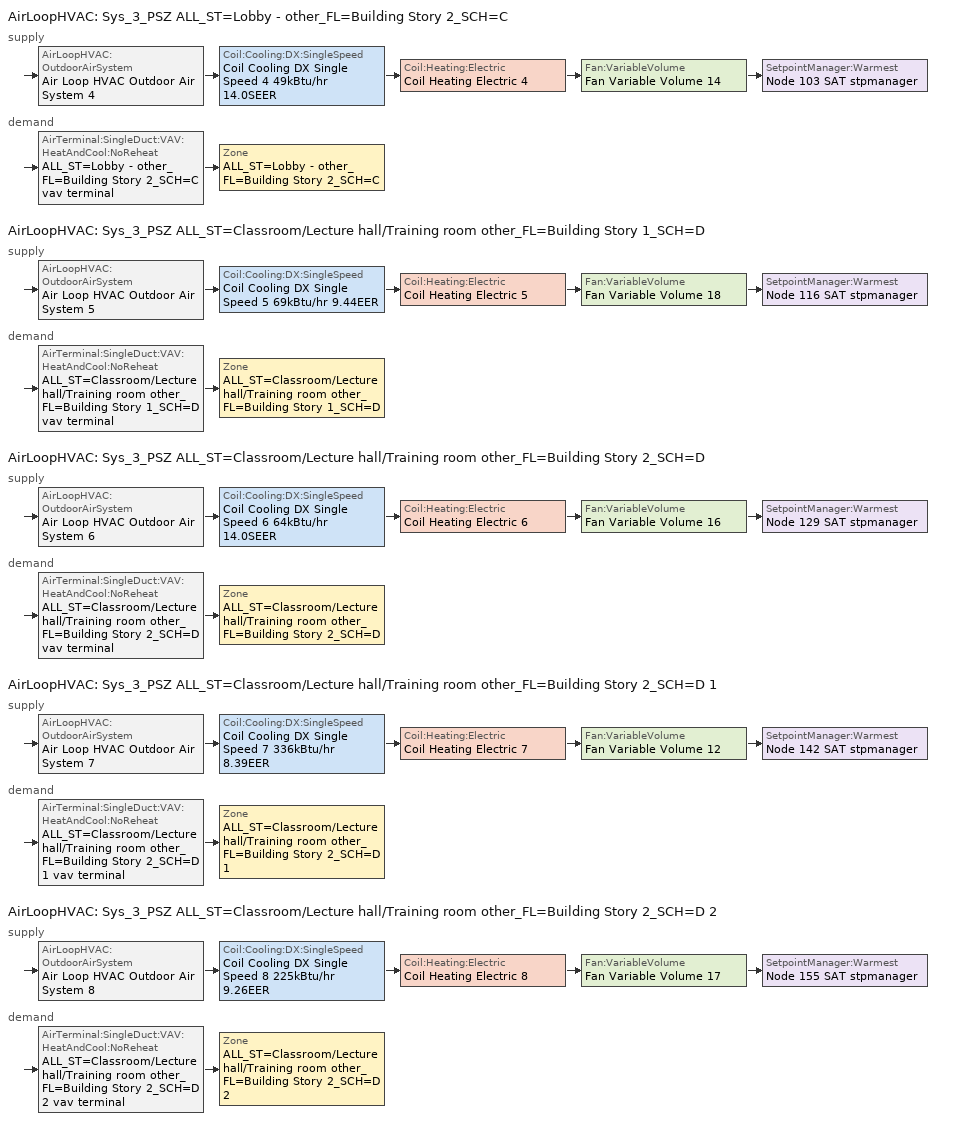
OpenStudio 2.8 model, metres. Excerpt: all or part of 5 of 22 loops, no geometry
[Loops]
AirLoopHVAC 'Sys_3_PSZ ALL_ST=Lobby - other_FL=Building Story 2_SCH=C'
 supply: AirLoopHVAC:OutdoorAirSystem 'Air Loop HVAC Outdoor Air System 4' > Coil:Cooling:DX:SingleSpeed 'Coil Cooling DX Single Speed 4 49kBtu/hr 14.0SEER' > Coil:Heating:Electric 'Coil Heating Electric 4' > Fan:VariableVolume 'Fan Variable Volume 14' > SetpointManager:Warmest 'Node 103 SAT stpmanager'
 demand: AirTerminal:SingleDuct:VAV:HeatAndCool:NoReheat 'ALL_ST=Lobby - other_FL=Building Story 2_SCH=C vav terminal' > Zone 'ALL_ST=Lobby - other_FL=Building Story 2_SCH=C'
AirLoopHVAC 'Sys_3_PSZ ALL_ST=Classroom/Lecture hall/Training room other_FL=Building Story 1_SCH=D'
 supply: AirLoopHVAC:OutdoorAirSystem 'Air Loop HVAC Outdoor Air System 5' > Coil:Cooling:DX:SingleSpeed 'Coil Cooling DX Single Speed 5 69kBtu/hr 9.44EER' > Coil:Heating:Electric 'Coil Heating Electric 5' > Fan:VariableVolume 'Fan Variable Volume 18' > SetpointManager:Warmest 'Node 116 SAT stpmanager'
 demand: AirTerminal:SingleDuct:VAV:HeatAndCool:NoReheat 'ALL_ST=Classroom/Lecture hall/Training room other_FL=Building Story 1_SCH=D vav terminal' > Zone 'ALL_ST=Classroom/Lecture hall/Training room other_FL=Building Story 1_SCH=D'
AirLoopHVAC 'Sys_3_PSZ ALL_ST=Classroom/Lecture hall/Training room other_FL=Building Story 2_SCH=D'
 supply: AirLoopHVAC:OutdoorAirSystem 'Air Loop HVAC Outdoor Air System 6' > Coil:Cooling:DX:SingleSpeed 'Coil Cooling DX Single Speed 6 64kBtu/hr 14.0SEER' > Coil:Heating:Electric 'Coil Heating Electric 6' > Fan:VariableVolume 'Fan Variable Volume 16' > SetpointManager:Warmest 'Node 129 SAT stpmanager'
 demand: AirTerminal:SingleDuct:VAV:HeatAndCool:NoReheat 'ALL_ST=Classroom/Lecture hall/Training room other_FL=Building Story 2_SCH=D vav terminal' > Zone 'ALL_ST=Classroom/Lecture hall/Training room other_FL=Building Story 2_SCH=D'
AirLoopHVAC 'Sys_3_PSZ ALL_ST=Classroom/Lecture hall/Training room other_FL=Building Story 2_SCH=D 1'
 supply: AirLoopHVAC:OutdoorAirSystem 'Air Loop HVAC Outdoor Air System 7' > Coil:Cooling:DX:SingleSpeed 'Coil Cooling DX Single Speed 7 336kBtu/hr 8.39EER' > Coil:Heating:Electric 'Coil Heating Electric 7' > Fan:VariableVolume 'Fan Variable Volume 12' > SetpointManager:Warmest 'Node 142 SAT stpmanager'
 demand: AirTerminal:SingleDuct:VAV:HeatAndCool:NoReheat 'ALL_ST=Classroom/Lecture hall/Training room other_FL=Building Story 2_SCH=D 1 vav terminal' > Zone 'ALL_ST=Classroom/Lecture hall/Training room other_FL=Building Story 2_SCH=D 1'
AirLoopHVAC 'Sys_3_PSZ ALL_ST=Classroom/Lecture hall/Training room other_FL=Building Story 2_SCH=D 2'
 supply: AirLoopHVAC:OutdoorAirSystem 'Air Loop HVAC Outdoor Air System 8' > Coil:Cooling:DX:SingleSpeed 'Coil Cooling DX Single Speed 8 225kBtu/hr 9.26EER' > Coil:Heating:Electric 'Coil Heating Electric 8' > Fan:VariableVolume 'Fan Variable Volume 17' > SetpointManager:Warmest 'Node 155 SAT stpmanager'
 demand: AirTerminal:SingleDuct:VAV:HeatAndCool:NoReheat 'ALL_ST=Classroom/Lecture hall/Training room other_FL=Building Story 2_SCH=D 2 vav terminal' > Zone 'ALL_ST=Classroom/Lecture hall/Training room other_FL=Building Story 2_SCH=D 2'
[Sizing:Zone] Zone Cooling Design Supply Air Temperature Input Method=SupplyAirTemperature; Zone Cooling Design Supply Air Temperature {C}=13; Zone Cooling Design Supply Air Temperature Difference {deltaC}=11.11; Zone Heating Design Supply Air Temperature Input Method=SupplyAirTemperature; Zone Heating Design Supply Air Temperature {C}=43; Zone Heating Design Supply Air Temperature Difference {deltaC}=11.11; Zone Cooling Design Supply Air Humidity Ratio {kg-H2O/kg-air}=0.0085; Zone Heating Design Supply Air Humidity Ratio {kg-H2O/kg-air}=0.008; Zone Heating Sizing Factor=1.3; Zone Cooling Sizing Factor=1.1; Cooling Design Air Flow Method=DesignDay; Heating Design Air Flow Method=DesignDay; Account for Dedicated Outdoor Air System=No; Dedicated Outdoor Air System Control Strategy=NeutralSupplyAir; Dedicated Outdoor Air Low Setpoint Temperature for Design {C}=autosize; Dedicated Outdoor Air High Setpoint Temperature for Design {C}=autosize
ALL_ST=Lobby - other_FL=Building Story 2_SCH=C; ALL_ST=Classroom/Lecture hall/Training room other_FL=Building Story 1_SCH=D; ALL_ST=Classroom/Lecture hall/Training room other_FL=Building Story 2_SCH=D; ALL_ST=Classroom/Lecture hall/Training room other_FL=Building Story 2_SCH=D 1; ALL_ST=Classroom/Lecture hall/Training room other_FL=Building Story 2_SCH=D 2
[Zone equipment]
ALL_ST=Lobby - other_FL=Building Story 2_SCH=C: ALL_ST=Lobby - other_FL=Building Story 2_SCH=C erv doas, Zone HVAC Baseboard Convective Water 10, ALL_ST=Lobby - other_FL=Building Story 2_SCH=C vav terminal
ALL_ST=Classroom/Lecture hall/Training room other_FL=Building Story 1_SCH=D: ALL_ST=Classroom/Lecture hall/Training room other_FL=Building Story 1_SCH=D erv doas, Zone HVAC Baseboard Convective Water 11, ALL_ST=Classroom/Lecture hall/Training room other_FL=Building Story 1_SCH=D vav terminal
ALL_ST=Classroom/Lecture hall/Training room other_FL=Building Story 2_SCH=D: ALL_ST=Classroom/Lecture hall/Training room other_FL=Building Story 2_SCH=D erv doas, Zone HVAC Baseboard Convective Water 12, ALL_ST=Classroom/Lecture hall/Training room other_FL=Building Story 2_SCH=D vav terminal
ALL_ST=Classroom/Lecture hall/Training room other_FL=Building Story 2_SCH=D 1: ALL_ST=Classroom/Lecture hall/Training room other_FL=Building Story 2_SCH=D 1 erv doas, Zone HVAC Baseboard Convective Water 13, ALL_ST=Classroom/Lecture hall/Training room other_FL=Building Story 2_SCH=D 1 vav terminal
ALL_ST=Classroom/Lecture hall/Training room other_FL=Building Story 2_SCH=D 2: ALL_ST=Classroom/Lecture hall/Training room other_FL=Building Story 2_SCH=D 2 erv doas, Zone HVAC Baseboard Convective Water 14, ALL_ST=Classroom/Lecture hall/Training room other_FL=Building Story 2_SCH=D 2 vav terminal
[AirLoopHVAC] Design Supply Air Flow Rate {m3/s}=AutoSize
Name | Availability Schedule
Sys_3_PSZ ALL_ST=Lobby - other_FL=Building Story 2_SCH=C | Sys_3_PSZ ALL_ST=Lobby - other_FL=Building Story 2_SCH=C Occ Sch
Sys_3_PSZ ALL_ST=Classroom/Lecture hall/Training room other_FL=Building Story 1_SCH=D | Sys_3_PSZ ALL_ST=Classroom/Lecture hall/Training room other_FL=Building Story 1_SCH=D Occ Sch
Sys_3_PSZ ALL_ST=Classroom/Lecture hall/Training room other_FL=Building Story 2_SCH=D | Sys_3_PSZ ALL_ST=Classroom/Lecture hall/Training room other_FL=Building Story 2_SCH=D Occ Sch
Sys_3_PSZ ALL_ST=Classroom/Lecture hall/Training room other_FL=Building Story 2_SCH=D 1 | Sys_3_PSZ ALL_ST=Classroom/Lecture hall/Training room other_FL=Building Story 2_SCH=D 1 Occ Sch
Sys_3_PSZ ALL_ST=Classroom/Lecture hall/Training room other_FL=Building Story 2_SCH=D 2 | Sys_3_PSZ ALL_ST=Classroom/Lecture hall/Training room other_FL=Building Story 2_SCH=D 2 Occ Sch
[Sizing:System] Type of Load to Size On=Sensible; Design Outdoor Air Flow Rate {m3/s}=Autosize; Central Heating Maximum System Air Flow Ratio=1; Preheat Design Temperature {C}=7; Preheat Design Humidity Ratio {kg-H2O/kg-Air}=0.008; Precool Design Temperature {C}=13; Precool Design Humidity Ratio {kg-H2O/kg-Air}=0.008; Central Cooling Design Supply Air Temperature {C}=13; Central Heating Design Supply Air Temperature {C}=43; Sizing Option=NonCoincident; 100% Outdoor Air in Cooling=No; 100% Outdoor Air in Heating=No; Central Cooling Design Supply Air Humidity Ratio {kg-H2O/kg-Air}=0.0085; Central Heating Design Supply Air Humidity Ratio {kg-H2O/kg-Air}=0.008; Cooling Design Air Flow Method=DesignDay; Cooling Design Air Flow Rate {m3/s}=0; Heating Design Air Flow Method=DesignDay; Heating Design Air Flow Rate {m3/s}=0; System Outdoor Air Method=ZoneSum; Zone Maximum Outdoor Air Fraction=1; Cooling Supply Air Flow Rate Per Floor Area {m3/s-m2}=0.00996765; Cooling Fraction of Autosized Cooling Supply Air Flow Rate=1; Cooling Supply Air Flow Rate Per Unit Cooling Capacity {m3/s-W}=3.94755e-05; Heating Supply Air Flow Rate Per Floor Area {m3/s-m2}=0.00996765; Heating Fraction of Autosized Heating Supply Air Flow Rate=1; Heating Fraction of Autosized Cooling Supply Air Flow Rate=1; Heating Supply Air Flow Rate Per Unit Heating Capacity {m3/s-W}=3.15882e-05; Cooling Design Capacity Method=CoolingDesignCapacity; Cooling Design Capacity {W}=autosize; Cooling Design Capacity Per Floor Area {W/m2}=234.7; Fraction of Autosized Cooling Design Capacity=1; Heating Design Capacity Method=HeatingDesignCapacity; Heating Design Capacity {W}=autosize; Heating Design Capacity Per Floor Area {W/m2}=157; Fraction of Autosized Heating Design Capacity=1; Central Cooling Capacity Control Method=OnOff
Sys_3_PSZ ALL_ST=Lobby - other_FL=Building Story 2_SCH=C; Sys_3_PSZ ALL_ST=Classroom/Lecture hall/Training room other_FL=Building Story 1_SCH=D; Sys_3_PSZ ALL_ST=Classroom/Lecture hall/Training room other_FL=Building Story 2_SCH=D; Sys_3_PSZ ALL_ST=Classroom/Lecture hall/Training room other_FL=Building Story 2_SCH=D 1; Sys_3_PSZ ALL_ST=Classroom/Lecture hall/Training room other_FL=Building Story 2_SCH=D 2
[Coil:Heating:Electric] Availability Schedule=Always On Discrete
Coil Heating Electric 4; Coil Heating Electric 5; Coil Heating Electric 6; Coil Heating Electric 7; Coil Heating Electric 8
[Coil:Cooling:DX:SingleSpeed] Availability Schedule=Always On Discrete; Rated Total Cooling Capacity {W}=autosize; Rated Sensible Heat Ratio=autosize; Rated Air Flow Rate {m3/s}=autosize; Rated Evaporator Fan Power Per Volume Flow Rate {W/(m3/s)}=773.3; Total Cooling Capacity Function of Temperature Curve=DXCOOL-NECB2011-REF-CAPFT; Total Cooling Capacity Function of Flow Fraction Curve=DXCOOL-NECB2011-REF-CAPFFLOW; Energy Input Ratio Function of Temperature Curve=DXCOOL-NECB2011-REF-COOLEIRFT; Energy Input Ratio Function of Flow Fraction Curve=DXCOOL-NECB2011-REF-COOLEIRFFLOW; Part Load Fraction Correlation Curve=DXCOOL-NECB2011-REF-COOLPLFFPLR; Condenser Type=AirCooled; Evaporative Condenser Effectiveness=0; Evaporative Condenser Air Flow Rate {m3/s}=Autosize; Evaporative Condenser Pump Rated Power Consumption {W}=Autosize; Crankcase Heater Capacity {W}=0; Maximum Outdoor Dry-Bulb Temperature for Crankcase Heater Operation {C}=0; Basin Heater Capacity {W/K}=0; Basin Heater Setpoint Temperature {C}=10
Name | Rated COP {W/W}
Coil Cooling DX Single Speed 4 49kBtu/hr 14.0SEER; Coil Cooling DX Single Speed 6 64kBtu/hr 14.0SEER | 3.8248
Coil Cooling DX Single Speed 5 69kBtu/hr 9.44EER | 3.24186
Coil Cooling DX Single Speed 7 336kBtu/hr 8.39EER | 3.05686
Coil Cooling DX Single Speed 8 225kBtu/hr 9.26EER | 3.29323
[Controller:OutdoorAir] Minimum Outdoor Air Flow Rate {m3/s}=0; Maximum Outdoor Air Flow Rate {m3/s}=0; Economizer Control Action Type=ModulateFlow; Lockout Type=NoLockout; Minimum Limit Type=FixedMinimum; High Humidity Control=No; Heat Recovery Bypass Control Type=BypassWhenOAFlowGreaterThanMinimum
Name | Economizer Control Type | Economizer Maximum Limit Dry-Bulb Temperature {C} | Economizer Maximum Limit Enthalpy {J/kg} | Economizer Minimum Limit Dry-Bulb Temperature {C} | Minimum Outdoor Air Schedule | Controller Mechanical Ventilation
Controller Outdoor Air 4 | NoEconomizer | 28 | 64000 | -100 | Sys_3_PSZ ALL_ST=Lobby - other_FL=Building Story 2_SCH=C Occ Sch | Controller Mechanical Ventilation 4
Controller Outdoor Air 5 | DifferentialEnthalpy |  |  |  | Sys_3_PSZ ALL_ST=Classroom/Lecture hall/Training room other_FL=Building Story 1_SCH=D Occ Sch | Controller Mechanical Ventilation 5
Controller Outdoor Air 6 | NoEconomizer | 28 | 64000 | -100 | Sys_3_PSZ ALL_ST=Classroom/Lecture hall/Training room other_FL=Building Story 2_SCH=D Occ Sch | Controller Mechanical Ventilation 6
Controller Outdoor Air 7 | DifferentialEnthalpy |  |  |  | Sys_3_PSZ ALL_ST=Classroom/Lecture hall/Training room other_FL=Building Story 2_SCH=D 1 Occ Sch | Controller Mechanical Ventilation 7
Controller Outdoor Air 8 | DifferentialEnthalpy |  |  |  | Sys_3_PSZ ALL_ST=Classroom/Lecture hall/Training room other_FL=Building Story 2_SCH=D 2 Occ Sch | Controller Mechanical Ventilation 8
[Controller:MechanicalVentilation] Availability Schedule=Always On Discrete; System Outdoor Air Method=ZoneSum
Controller Mechanical Ventilation 4; Controller Mechanical Ventilation 5; Controller Mechanical Ventilation 6; Controller Mechanical Ventilation 7; Controller Mechanical Ventilation 8
[AirLoopHVAC:OutdoorAirSystem]
Name | Controller
Air Loop HVAC Outdoor Air System 4 | Controller Outdoor Air 4
Air Loop HVAC Outdoor Air System 5 | Controller Outdoor Air 5
Air Loop HVAC Outdoor Air System 6 | Controller Outdoor Air 6
Air Loop HVAC Outdoor Air System 7 | Controller Outdoor Air 7
Air Loop HVAC Outdoor Air System 8 | Controller Outdoor Air 8
[HeatExchanger:AirToAir:SensibleAndLatent] Availability Schedule=Always On Discrete; Nominal Supply Air Flow Rate {m3/s}=autosize; Heat Exchanger Type=Rotary; Threshold Temperature {C}=-23.3; Initial Defrost Time Fraction=0.167
Name | Sensible Effectiveness at 100% Heating Air Flow | Latent Effectiveness at 100% Heating Air Flow | Sensible Effectiveness at 75% Heating Air Flow | Latent Effectiveness at 75% Heating Air Flow | Sensible Effectiveness at 100% Cooling Air Flow | Latent Effectiveness at 100% Cooling Air Flow | Sensible Effectiveness at 75% Cooling Air Flow | Latent Effectiveness at 75% Cooling Air Flow | Nominal Electric Power {W} | Supply Air Outlet Temperature Control | Frost Control Type | Rate of Defrost Time Fraction Increase {1/K} | Economizer Lockout
Sys_3_PSZ ALL_ST=Classroom/Lecture hall/Training room other_FL=Building Story 1_SCH=D 1 ERV; Sys_3_PSZ ALL_ST=Classroom/Lecture hall/Training room other_FL=Building Story 1_SCH=D 2 ERV; Sys_3_PSZ ALL_ST=Classroom/Lecture hall/Training room other_FL=Building Story 2_SCH=D 1 ERV; Sys_3_PSZ ALL_ST=Classroom/Lecture hall/Training room other_FL=Building Story 2_SCH=D 2 ERV | 0.9 | 0.9 | 0.9 | 0.9 | 0.9 | 0.9 | 0.9 | 0.9 | 2908.29 | Yes | ExhaustOnly | 1.44 | Yes
Sys_3_PSZ ALL_ST=Classroom/Lecture hall/Training room other_FL=Building Story 1_SCH=D 3 ERV; Sys_3_PSZ ALL_ST=Classroom/Lecture hall/Training room other_FL=Building Story 2_SCH=D ERV; Sys_3_PSZ ALL_ST=Classroom/Lecture hall/Training room other_FL=Building Story 2_SCH=D 3 ERV | 0.9 | 0.9 | 0.9 | 0.9 | 0.9 | 0.9 | 0.9 | 0.9 | 643.229 | Yes | ExhaustOnly | 1.44 | Yes
Sys_3_PSZ ALL_ST=Conference/Meeting/Multi-purpose room_FL=Building Story 1_SCH=C ERV | 0.9 | 0.9 | 0.9 | 0.9 | 0.9 | 0.9 | 0.9 | 0.9 | 755.069 | Yes | ExhaustOnly | 1.44 | Yes
Sys_3_PSZ ALL_ST=Food preparation area_FL=Building Story 1_SCH=B ERV | 0.9 | 0.9 | 0.9 | 0.9 | 0.9 | 0.9 | 0.9 | 0.9 | 262.571 | Yes | ExhaustOnly | 1.44 | Yes
Sys_3_PSZ ALL_ST=Gymnasium/Fitness centre playing area_FL=Building Story 1_SCH=B ERV | 0.9 | 0.9 | 0.9 | 0.9 | 0.9 | 0.9 | 0.9 | 0.9 | 2210.7 | Yes | ExhaustOnly | 1.44 | Yes
Sys_3_PSZ ALL_ST=Gymnasium/Fitness centre playing area_FL=Building Story 1_SCH=B 1 ERV | 0.9 | 0.9 | 0.9 | 0.9 | 0.9 | 0.9 | 0.9 | 0.9 | 1414.65 | Yes | ExhaustOnly | 1.44 | Yes
Sys_3_PSZ ALL_ST=Library reading area_FL=Building Story 2_SCH=C ERV | 0.9 | 0.9 | 0.9 | 0.9 | 0.9 | 0.9 | 0.9 | 0.9 | 570.492 | Yes | ExhaustOnly | 1.44 | Yes
Sys_3_PSZ ALL_ST=Lobby - other_FL=Building Story 1_SCH=C ERV; Sys_3_PSZ ALL_ST=Lobby - other_FL=Building Story 2_SCH=C ERV | 0.9 | 0.9 | 0.9 | 0.9 | 0.9 | 0.9 | 0.9 | 0.9 | 669.997 | Yes | ExhaustOnly | 1.44 | Yes
Sys_3_PSZ ALL_ST=Office enclosed <= 25 m2_FL=Building Story 1_SCH=A ERV; Sys_3_PSZ ALL_ST=Office enclosed <= 25 m2_FL=Building Story 2_SCH=A ERV | 0.9 | 0.9 | 0.9 | 0.9 | 0.9 | 0.9 | 0.9 | 0.9 | 210.944 | Yes | ExhaustOnly | 1.44 | Yes
Sys_4_PSZ_WET_ST=Washroom - other-sch-D_FL=Building Story 1_SCHD ERV | 0.9 | 0.9 | 0.9 | 0.9 | 0.9 | 0.9 | 0.9 | 0.9 | 141.851 | Yes | ExhaustOnly | 1.44 | Yes
Sys_4_PSZ_WILD_ST=Corridor/Transition area other-sch-D_FL=Building Story 2_SCH=D ERV | 0.9 | 0.9 | 0.9 | 0.9 | 0.9 | 0.9 | 0.9 | 0.9 | 1118.1 | Yes | ExhaustOnly | 1.44 | Yes
ALL_ST=Classroom/Lecture hall/Training room other_FL=Building Story 2_SCH=D 1 erv hx; ALL_ST=Classroom/Lecture hall/Training room other_FL=Building Story 2_SCH=D 2 erv hx | 0.76 | 0.75 | 0.81 | 0.75 | 0.76 | 0.75 | 0.81 | 0.75 | 2908.29 | No | ExhaustAirRecirculation | 0.012 | No
ALL_ST=Lobby - other_FL=Building Story 2_SCH=C erv hx | 0.76 | 0.75 | 0.81 | 0.75 | 0.76 | 0.75 | 0.81 | 0.75 | 669.997 | No | ExhaustAirRecirculation | 0.012 | No
ALL_ST=Classroom/Lecture hall/Training room other_FL=Building Story 2_SCH=D erv hx; ALL_ST=Classroom/Lecture hall/Training room other_FL=Building Story 1_SCH=D erv hx | 0.76 | 0.75 | 0.81 | 0.75 | 0.76 | 0.75 | 0.81 | 0.75 | 643.229 | No | ExhaustAirRecirculation | 0.012 | No
[SetpointManager:OutdoorAirPretreat] Minimum Setpoint Temperature {C}=-99; Maximum Setpoint Temperature {C}=99; Minimum Setpoint Humidity Ratio {kgWater/kgDryAir}=1e-05; Maximum Setpoint Humidity Ratio {kgWater/kgDryAir}=1
Setpoint Manager Outdoor Air Pretreat 1; Setpoint Manager Outdoor Air Pretreat 2; Setpoint Manager Outdoor Air Pretreat 3; Setpoint Manager Outdoor Air Pretreat 4; Setpoint Manager Outdoor Air Pretreat 5; Setpoint Manager Outdoor Air Pretreat 6; Setpoint Manager Outdoor Air Pretreat 7; Setpoint Manager Outdoor Air Pretreat 8; Setpoint Manager Outdoor Air Pretreat 9; Setpoint Manager Outdoor Air Pretreat 10; Setpoint Manager Outdoor Air Pretreat 11; Setpoint Manager Outdoor Air Pretreat 12; Setpoint Manager Outdoor Air Pretreat 13; Setpoint Manager Outdoor Air Pretreat 14; Setpoint Manager Outdoor Air Pretreat 15; Setpoint Manager Outdoor Air Pretreat 16; Setpoint Manager Outdoor Air Pretreat 17; Setpoint Manager Outdoor Air Pretreat 18; Setpoint Manager Outdoor Air Pretreat 19; Setpoint Manager Outdoor Air Pretreat 20
[AvailabilityManager:NightCycle] Control Type=CycleOnAny; Thermostat Tolerance {deltaC}=1; Cycling Run Time {s}=3600
Availability Manager Night Cycle 1; Availability Manager Night Cycle 2; Availability Manager Night Cycle 3; Availability Manager Night Cycle 4; Availability Manager Night Cycle 5; Availability Manager Night Cycle 6; Availability Manager Night Cycle 7; Availability Manager Night Cycle 8; Availability Manager Night Cycle 9; Availability Manager Night Cycle 10; Availability Manager Night Cycle 11; Availability Manager Night Cycle 12; Availability Manager Night Cycle 13; Availability Manager Night Cycle 14; Availability Manager Night Cycle 15; Availability Manager Night Cycle 16; Availability Manager Night Cycle 17; Availability Manager Night Cycle 18; Availability Manager Night Cycle 19; Availability Manager Night Cycle 20
[Fan:VariableVolume] Availability Schedule=Always On Discrete; Fan Total Efficiency=0.7; Pressure Rise {Pa}=640; Maximum Flow Rate {m3/s}=Autosize; Fan Power Minimum Flow Rate Input Method=Fraction; Fan Power Minimum Flow Fraction=0.3; Fan Power Minimum Air Flow Rate {m3/s}=0; Motor Efficiency=0.9; Motor In Airstream Fraction=1; Fan Power Coefficient 1=0.0407599; Fan Power Coefficient 2=0.088045; Fan Power Coefficient 3=-0.0729261; Fan Power Coefficient 4=0.94374; Fan Power Coefficient 5=0
Fan Variable Volume 12; Fan Variable Volume 14; Fan Variable Volume 16; Fan Variable Volume 17; Fan Variable Volume 18
[SetpointManager:Warmest] Control Variable=Temperature; Minimum Setpoint Temperature {C}=12; Maximum Setpoint Temperature {C}=35; Strategy=MaximumTemperature
Node 142 SAT stpmanager; Node 103 SAT stpmanager; Node 129 SAT stpmanager; Node 155 SAT stpmanager; Node 116 SAT stpmanager
[AirTerminal:SingleDuct:VAV:HeatAndCool:NoReheat] Availability Schedule=Always On Discrete; Maximum Air Flow Rate {m3/s}=autosize; Zone Minimum Air Flow Fraction=0.05
ALL_ST=Classroom/Lecture hall/Training room other_FL=Building Story 2_SCH=D 1 vav terminal; ALL_ST=Lobby - other_FL=Building Story 2_SCH=C vav terminal; ALL_ST=Classroom/Lecture hall/Training room other_FL=Building Story 2_SCH=D vav terminal; ALL_ST=Classroom/Lecture hall/Training room other_FL=Building Story 2_SCH=D 2 vav terminal; ALL_ST=Classroom/Lecture hall/Training room other_FL=Building Story 1_SCH=D vav terminal
[ZoneHVAC:EnergyRecoveryVentilator:Controller] Temperature High Limit {C}=19; Temperature Low Limit {C}=13; Exhaust Air Temperature Limit=NoExhaustAirTemperatureLimit; Exhaust Air Enthalpy Limit=NoExhaustAirEnthalpyLimit; Time of Day Economizer Flow Control Schedule=Always Off Discrete; High Humidity Control Flag=No; High Humidity Outdoor Air Flow Ratio=1; Control High Indoor Humidity Based on Outdoor Humidity Ratio=Yes
Name | Electronic Enthalpy Limit Curve
ALL_ST=Classroom/Lecture hall/Training room other_FL=Building Story 2_SCH=D 1 erv contr | Curve Cubic 20
ALL_ST=Lobby - other_FL=Building Story 2_SCH=C erv contr | Curve Cubic 22
ALL_ST=Classroom/Lecture hall/Training room other_FL=Building Story 2_SCH=D erv contr | Curve Cubic 24
ALL_ST=Classroom/Lecture hall/Training room other_FL=Building Story 2_SCH=D 2 erv contr | Curve Cubic 25
ALL_ST=Classroom/Lecture hall/Training room other_FL=Building Story 1_SCH=D erv contr | Curve Cubic 26
[Fan:OnOff] Availability Schedule=Always On Discrete; Fan Total Efficiency=0.75; Pressure Rise {Pa}=200; Maximum Flow Rate {m3/s}=autosize; Motor Efficiency=0.9; Motor In Airstream Fraction=1
Name | Fan Power Ratio Function of Speed Ratio Curve | Fan Efficiency Ratio Function of Speed Ratio Curve
ALL_ST=Classroom/Lecture hall/Training room other_FL=Building Story 2_SCH=D 1 erv sup fan | Fan On Off Power Curve 36 | Fan On Off Efficiency Curve 36
ALL_ST=Classroom/Lecture hall/Training room other_FL=Building Story 2_SCH=D 1 erv exh fan | Fan On Off Power Curve 37 | Fan On Off Efficiency Curve 37
ALL_ST=Lobby - other_FL=Building Story 2_SCH=C erv sup fan | Fan On Off Power Curve 40 | Fan On Off Efficiency Curve 40
ALL_ST=Lobby - other_FL=Building Story 2_SCH=C erv exh fan | Fan On Off Power Curve 41 | Fan On Off Efficiency Curve 41
ALL_ST=Classroom/Lecture hall/Training room other_FL=Building Story 2_SCH=D erv sup fan | Fan On Off Power Curve 44 | Fan On Off Efficiency Curve 44
ALL_ST=Classroom/Lecture hall/Training room other_FL=Building Story 2_SCH=D erv exh fan | Fan On Off Power Curve 45 | Fan On Off Efficiency Curve 45
ALL_ST=Classroom/Lecture hall/Training room other_FL=Building Story 2_SCH=D 2 erv sup fan | Fan On Off Power Curve 46 | Fan On Off Efficiency Curve 46
ALL_ST=Classroom/Lecture hall/Training room other_FL=Building Story 2_SCH=D 2 erv exh fan | Fan On Off Power Curve 47 | Fan On Off Efficiency Curve 47
ALL_ST=Classroom/Lecture hall/Training room other_FL=Building Story 1_SCH=D erv sup fan | Fan On Off Power Curve 48 | Fan On Off Efficiency Curve 48
ALL_ST=Classroom/Lecture hall/Training room other_FL=Building Story 1_SCH=D erv exh fan | Fan On Off Power Curve 49 | Fan On Off Efficiency Curve 49
[ZoneHVAC:EnergyRecoveryVentilator] Supply Air Flow Rate {m3/s}=autosize; Exhaust Air Flow Rate {m3/s}=autosize; Ventilation Rate per Occupant {m3/s-person}=0
Name | Availability Schedule | Heat Exchanger | Supply Air Fan | Exhaust Air Fan | Controller | Ventilation Rate per Unit Floor Area {m3/s-m2}
ALL_ST=Classroom/Lecture hall/Training room other_FL=Building Story 2_SCH=D 1 erv doas | Sys_3_PSZ ALL_ST=Classroom/Lecture hall/Training room other_FL=Building Story 2_SCH=D 1 Occ Sch | ALL_ST=Classroom/Lecture hall/Training room other_FL=Building Story 2_SCH=D 1 erv hx | ALL_ST=Classroom/Lecture hall/Training room other_FL=Building Story 2_SCH=D 1 erv sup fan | ALL_ST=Classroom/Lecture hall/Training room other_FL=Building Story 2_SCH=D 1 erv exh fan | ALL_ST=Classroom/Lecture hall/Training room other_FL=Building Story 2_SCH=D 1 erv contr | 0.00278384
ALL_ST=Lobby - other_FL=Building Story 2_SCH=C erv doas | Sys_3_PSZ ALL_ST=Lobby - other_FL=Building Story 2_SCH=C Occ Sch | ALL_ST=Lobby - other_FL=Building Story 2_SCH=C erv hx | ALL_ST=Lobby - other_FL=Building Story 2_SCH=C erv sup fan | ALL_ST=Lobby - other_FL=Building Story 2_SCH=C erv exh fan | ALL_ST=Lobby - other_FL=Building Story 2_SCH=C erv contr | 0.0041148
ALL_ST=Classroom/Lecture hall/Training room other_FL=Building Story 2_SCH=D erv doas | Sys_3_PSZ ALL_ST=Classroom/Lecture hall/Training room other_FL=Building Story 2_SCH=D Occ Sch | ALL_ST=Classroom/Lecture hall/Training room other_FL=Building Story 2_SCH=D erv hx | ALL_ST=Classroom/Lecture hall/Training room other_FL=Building Story 2_SCH=D erv sup fan | ALL_ST=Classroom/Lecture hall/Training room other_FL=Building Story 2_SCH=D erv exh fan | ALL_ST=Classroom/Lecture hall/Training room other_FL=Building Story 2_SCH=D erv contr | 0.00278384
ALL_ST=Classroom/Lecture hall/Training room other_FL=Building Story 2_SCH=D 2 erv doas | Sys_3_PSZ ALL_ST=Classroom/Lecture hall/Training room other_FL=Building Story 2_SCH=D 2 Occ Sch | ALL_ST=Classroom/Lecture hall/Training room other_FL=Building Story 2_SCH=D 2 erv hx | ALL_ST=Classroom/Lecture hall/Training room other_FL=Building Story 2_SCH=D 2 erv sup fan | ALL_ST=Classroom/Lecture hall/Training room other_FL=Building Story 2_SCH=D 2 erv exh fan | ALL_ST=Classroom/Lecture hall/Training room other_FL=Building Story 2_SCH=D 2 erv contr | 0.00278384
ALL_ST=Classroom/Lecture hall/Training room other_FL=Building Story 1_SCH=D erv doas | Sys_3_PSZ ALL_ST=Classroom/Lecture hall/Training room other_FL=Building Story 1_SCH=D Occ Sch | ALL_ST=Classroom/Lecture hall/Training room other_FL=Building Story 1_SCH=D erv hx | ALL_ST=Classroom/Lecture hall/Training room other_FL=Building Story 1_SCH=D erv sup fan | ALL_ST=Classroom/Lecture hall/Training room other_FL=Building Story 1_SCH=D erv exh fan | ALL_ST=Classroom/Lecture hall/Training room other_FL=Building Story 1_SCH=D erv contr | 0.00278384
[Schedule:Ruleset]
Name | Default Day Schedule | Summer Design Day Schedule | Winter Design Day Schedule
Sys_3_PSZ ALL_ST=Classroom/Lecture hall/Training room other_FL=Building Story 1_SCH=D Occ Sch | Sys_3_PSZ ALL_ST=Classroom/Lecture hall/Training room other_FL=Building Story 1_SCH=D Occ Sch Default | Sys_3_PSZ ALL_ST=Classroom/Lecture hall/Training room other_FL=Building Story 1_SCH=D Occ Sch Summer Design Day | Sys_3_PSZ ALL_ST=Classroom/Lecture hall/Training room other_FL=Building Story 1_SCH=D Occ Sch Winter Design Day
Sys_3_PSZ ALL_ST=Classroom/Lecture hall/Training room other_FL=Building Story 2_SCH=D Occ Sch | Sys_3_PSZ ALL_ST=Classroom/Lecture hall/Training room other_FL=Building Story 2_SCH=D Occ Sch Default | Sys_3_PSZ ALL_ST=Classroom/Lecture hall/Training room other_FL=Building Story 2_SCH=D Occ Sch Summer Design Day | Sys_3_PSZ ALL_ST=Classroom/Lecture hall/Training room other_FL=Building Story 2_SCH=D Occ Sch Winter Design Day
Sys_3_PSZ ALL_ST=Classroom/Lecture hall/Training room other_FL=Building Story 2_SCH=D 1 Occ Sch | Sys_3_PSZ ALL_ST=Classroom/Lecture hall/Training room other_FL=Building Story 2_SCH=D 1 Occ Sch Default | Sys_3_PSZ ALL_ST=Classroom/Lecture hall/Training room other_FL=Building Story 2_SCH=D 1 Occ Sch Summer Design Day | Sys_3_PSZ ALL_ST=Classroom/Lecture hall/Training room other_FL=Building Story 2_SCH=D 1 Occ Sch Winter Design Day
Sys_3_PSZ ALL_ST=Classroom/Lecture hall/Training room other_FL=Building Story 2_SCH=D 2 Occ Sch | Sys_3_PSZ ALL_ST=Classroom/Lecture hall/Training room other_FL=Building Story 2_SCH=D 2 Occ Sch Default | Sys_3_PSZ ALL_ST=Classroom/Lecture hall/Training room other_FL=Building Story 2_SCH=D 2 Occ Sch Summer Design Day | Sys_3_PSZ ALL_ST=Classroom/Lecture hall/Training room other_FL=Building Story 2_SCH=D 2 Occ Sch Winter Design Day
Sys_3_PSZ ALL_ST=Lobby - other_FL=Building Story 2_SCH=C Occ Sch | Sys_3_PSZ ALL_ST=Lobby - other_FL=Building Story 2_SCH=C Occ Sch Default | Sys_3_PSZ ALL_ST=Lobby - other_FL=Building Story 2_SCH=C Occ Sch Summer Design Day | Sys_3_PSZ ALL_ST=Lobby - other_FL=Building Story 2_SCH=C Occ Sch Winter Design Day
[Schedule:Day]
Sys_3_PSZ ALL_ST=Classroom/Lecture hall/Training room other_FL=Building Story 1_SCH=D Occ Sch Default; Sys_3_PSZ ALL_ST=Classroom/Lecture hall/Training room other_FL=Building Story 1_SCH=D Occ Sch Winter Design Day; Sys_3_PSZ ALL_ST=Classroom/Lecture hall/Training room other_FL=Building Story 1_SCH=D Occ Sch Summer Design Day; Sys_3_PSZ ALL_ST=Classroom/Lecture hall/Training room other_FL=Building Story 2_SCH=D Occ Sch Default; Sys_3_PSZ ALL_ST=Classroom/Lecture hall/Training room other_FL=Building Story 2_SCH=D Occ Sch Winter Design Day; Sys_3_PSZ ALL_ST=Classroom/Lecture hall/Training room other_FL=Building Story 2_SCH=D Occ Sch Summer Design Day; Sys_3_PSZ ALL_ST=Classroom/Lecture hall/Training room other_FL=Building Story 2_SCH=D 1 Occ Sch Default; Sys_3_PSZ ALL_ST=Classroom/Lecture hall/Training room other_FL=Building Story 2_SCH=D 1 Occ Sch Winter Design Day; Sys_3_PSZ ALL_ST=Classroom/Lecture hall/Training room other_FL=Building Story 2_SCH=D 1 Occ Sch Summer Design Day; Sys_3_PSZ ALL_ST=Classroom/Lecture hall/Training room other_FL=Building Story 2_SCH=D 2 Occ Sch Default; Sys_3_PSZ ALL_ST=Classroom/Lecture hall/Training room other_FL=Building Story 2_SCH=D 2 Occ Sch Winter Design Day; Sys_3_PSZ ALL_ST=Classroom/Lecture hall/Training room other_FL=Building Story 2_SCH=D 2 Occ Sch Summer Design Day; Sys_3_PSZ ALL_ST=Lobby - other_FL=Building Story 2_SCH=C Occ Sch Default; Sys_3_PSZ ALL_ST=Lobby - other_FL=Building Story 2_SCH=C Occ Sch Winter Design Day; Sys_3_PSZ ALL_ST=Lobby - other_FL=Building Story 2_SCH=C Occ Sch Summer Design Day: 24, 0, 1
Sys_3_PSZ ALL_ST=Classroom/Lecture hall/Training room other_FL=Building Story 1_SCH=D Occ Sch Monday; Sys_3_PSZ ALL_ST=Classroom/Lecture hall/Training room other_FL=Building Story 1_SCH=D Occ Sch Tuesday; Sys_3_PSZ ALL_ST=Classroom/Lecture hall/Training room other_FL=Building Story 1_SCH=D Occ Sch Wednesday; Sys_3_PSZ ALL_ST=Classroom/Lecture hall/Training room other_FL=Building Story 1_SCH=D Occ Sch Thursday; Sys_3_PSZ ALL_ST=Classroom/Lecture hall/Training room other_FL=Building Story 1_SCH=D Occ Sch Friday; Sys_3_PSZ ALL_ST=Classroom/Lecture hall/Training room other_FL=Building Story 2_SCH=D Occ Sch Monday; Sys_3_PSZ ALL_ST=Classroom/Lecture hall/Training room other_FL=Building Story 2_SCH=D Occ Sch Tuesday; Sys_3_PSZ ALL_ST=Classroom/Lecture hall/Training room other_FL=Building Story 2_SCH=D Occ Sch Wednesday; Sys_3_PSZ ALL_ST=Classroom/Lecture hall/Training room other_FL=Building Story 2_SCH=D Occ Sch Thursday; Sys_3_PSZ ALL_ST=Classroom/Lecture hall/Training room other_FL=Building Story 2_SCH=D Occ Sch Friday; Sys_3_PSZ ALL_ST=Classroom/Lecture hall/Training room other_FL=Building Story 2_SCH=D 1 Occ Sch Monday; Sys_3_PSZ ALL_ST=Classroom/Lecture hall/Training room other_FL=Building Story 2_SCH=D 1 Occ Sch Tuesday; Sys_3_PSZ ALL_ST=Classroom/Lecture hall/Training room other_FL=Building Story 2_SCH=D 1 Occ Sch Wednesday; Sys_3_PSZ ALL_ST=Classroom/Lecture hall/Training room other_FL=Building Story 2_SCH=D 1 Occ Sch Thursday; Sys_3_PSZ ALL_ST=Classroom/Lecture hall/Training room other_FL=Building Story 2_SCH=D 1 Occ Sch Friday; Sys_3_PSZ ALL_ST=Classroom/Lecture hall/Training room other_FL=Building Story 2_SCH=D 2 Occ Sch Monday; Sys_3_PSZ ALL_ST=Classroom/Lecture hall/Training room other_FL=Building Story 2_SCH=D 2 Occ Sch Tuesday; Sys_3_PSZ ALL_ST=Classroom/Lecture hall/Training room other_FL=Building Story 2_SCH=D 2 Occ Sch Wednesday; Sys_3_PSZ ALL_ST=Classroom/Lecture hall/Training room other_FL=Building Story 2_SCH=D 2 Occ Sch Thursday; Sys_3_PSZ ALL_ST=Classroom/Lecture hall/Training room other_FL=Building Story 2_SCH=D 2 Occ Sch Friday: 9, 0, 0, 18, 0, 1, 19, 0, 0, 22, 0, 1, 24, 0, 0
Sys_3_PSZ ALL_ST=Classroom/Lecture hall/Training room other_FL=Building Story 1_SCH=D Occ Sch Saturday; Sys_3_PSZ ALL_ST=Classroom/Lecture hall/Training room other_FL=Building Story 1_SCH=D Occ Sch Sunday; Sys_3_PSZ ALL_ST=Classroom/Lecture hall/Training room other_FL=Building Story 2_SCH=D Occ Sch Saturday; Sys_3_PSZ ALL_ST=Classroom/Lecture hall/Training room other_FL=Building Story 2_SCH=D Occ Sch Sunday; Sys_3_PSZ ALL_ST=Classroom/Lecture hall/Training room other_FL=Building Story 2_SCH=D 1 Occ Sch Saturday; Sys_3_PSZ ALL_ST=Classroom/Lecture hall/Training room other_FL=Building Story 2_SCH=D 1 Occ Sch Sunday; Sys_3_PSZ ALL_ST=Classroom/Lecture hall/Training room other_FL=Building Story 2_SCH=D 2 Occ Sch Saturday; Sys_3_PSZ ALL_ST=Classroom/Lecture hall/Training room other_FL=Building Story 2_SCH=D 2 Occ Sch Sunday: 24, 0, 0
Sys_3_PSZ ALL_ST=Lobby - other_FL=Building Story 2_SCH=C Occ Sch Monday; Sys_3_PSZ ALL_ST=Lobby - other_FL=Building Story 2_SCH=C Occ Sch Tuesday; Sys_3_PSZ ALL_ST=Lobby - other_FL=Building Story 2_SCH=C Occ Sch Wednesday; Sys_3_PSZ ALL_ST=Lobby - other_FL=Building Story 2_SCH=C Occ Sch Thursday; Sys_3_PSZ ALL_ST=Lobby - other_FL=Building Story 2_SCH=C Occ Sch Friday; Sys_3_PSZ ALL_ST=Lobby - other_FL=Building Story 2_SCH=C Occ Sch Saturday: 9, 0, 0, 21, 0, 1, 24, 0, 0
Sys_3_PSZ ALL_ST=Lobby - other_FL=Building Story 2_SCH=C Occ Sch Sunday: 9, 0, 0, 19, 0, 1, 24, 0, 0
[Schedule:Rule] Date Specification Type=DateRange; Start Month=1; Start Day=1; End Month=12
Name | Schedule Ruleset | Rule Order | Day Schedule | Apply Monday | End Day | Apply Tuesday | Apply Wednesday | Apply Thursday | Apply Friday | Apply Saturday | Apply Sunday
Sys_3_PSZ ALL_ST=Classroom/Lecture hall/Training room other_FL=Building Story 1_SCH=D Occ Sch Monday Rule | Sys_3_PSZ ALL_ST=Classroom/Lecture hall/Training room other_FL=Building Story 1_SCH=D Occ Sch | 6 | Sys_3_PSZ ALL_ST=Classroom/Lecture hall/Training room other_FL=Building Story 1_SCH=D Occ Sch Monday | Yes | 25
Sys_3_PSZ ALL_ST=Classroom/Lecture hall/Training room other_FL=Building Story 1_SCH=D Occ Sch Tuesday Rule | Sys_3_PSZ ALL_ST=Classroom/Lecture hall/Training room other_FL=Building Story 1_SCH=D Occ Sch | 5 | Sys_3_PSZ ALL_ST=Classroom/Lecture hall/Training room other_FL=Building Story 1_SCH=D Occ Sch Tuesday |  | 26 | Yes
Sys_3_PSZ ALL_ST=Classroom/Lecture hall/Training room other_FL=Building Story 1_SCH=D Occ Sch Wednesday Rule | Sys_3_PSZ ALL_ST=Classroom/Lecture hall/Training room other_FL=Building Story 1_SCH=D Occ Sch | 4 | Sys_3_PSZ ALL_ST=Classroom/Lecture hall/Training room other_FL=Building Story 1_SCH=D Occ Sch Wednesday |  | 27 |  | Yes
Sys_3_PSZ ALL_ST=Classroom/Lecture hall/Training room other_FL=Building Story 1_SCH=D Occ Sch Thursday Rule | Sys_3_PSZ ALL_ST=Classroom/Lecture hall/Training room other_FL=Building Story 1_SCH=D Occ Sch | 3 | Sys_3_PSZ ALL_ST=Classroom/Lecture hall/Training room other_FL=Building Story 1_SCH=D Occ Sch Thursday |  | 28 |  |  | Yes
Sys_3_PSZ ALL_ST=Classroom/Lecture hall/Training room other_FL=Building Story 1_SCH=D Occ Sch Friday Rule | Sys_3_PSZ ALL_ST=Classroom/Lecture hall/Training room other_FL=Building Story 1_SCH=D Occ Sch | 2 | Sys_3_PSZ ALL_ST=Classroom/Lecture hall/Training room other_FL=Building Story 1_SCH=D Occ Sch Friday |  | 29 |  |  |  | Yes
Sys_3_PSZ ALL_ST=Classroom/Lecture hall/Training room other_FL=Building Story 1_SCH=D Occ Sch Saturday Rule | Sys_3_PSZ ALL_ST=Classroom/Lecture hall/Training room other_FL=Building Story 1_SCH=D Occ Sch | 1 | Sys_3_PSZ ALL_ST=Classroom/Lecture hall/Training room other_FL=Building Story 1_SCH=D Occ Sch Saturday |  | 30 |  |  |  |  | Yes
Sys_3_PSZ ALL_ST=Classroom/Lecture hall/Training room other_FL=Building Story 1_SCH=D Occ Sch Sunday Rule | Sys_3_PSZ ALL_ST=Classroom/Lecture hall/Training room other_FL=Building Story 1_SCH=D Occ Sch | 0 | Sys_3_PSZ ALL_ST=Classroom/Lecture hall/Training room other_FL=Building Story 1_SCH=D Occ Sch Sunday |  | 31 |  |  |  |  |  | Yes
Sys_3_PSZ ALL_ST=Classroom/Lecture hall/Training room other_FL=Building Story 2_SCH=D Occ Sch Monday Rule | Sys_3_PSZ ALL_ST=Classroom/Lecture hall/Training room other_FL=Building Story 2_SCH=D Occ Sch | 6 | Sys_3_PSZ ALL_ST=Classroom/Lecture hall/Training room other_FL=Building Story 2_SCH=D Occ Sch Monday | Yes | 25
Sys_3_PSZ ALL_ST=Classroom/Lecture hall/Training room other_FL=Building Story 2_SCH=D Occ Sch Tuesday Rule | Sys_3_PSZ ALL_ST=Classroom/Lecture hall/Training room other_FL=Building Story 2_SCH=D Occ Sch | 5 | Sys_3_PSZ ALL_ST=Classroom/Lecture hall/Training room other_FL=Building Story 2_SCH=D Occ Sch Tuesday |  | 26 | Yes
Sys_3_PSZ ALL_ST=Classroom/Lecture hall/Training room other_FL=Building Story 2_SCH=D Occ Sch Wednesday Rule | Sys_3_PSZ ALL_ST=Classroom/Lecture hall/Training room other_FL=Building Story 2_SCH=D Occ Sch | 4 | Sys_3_PSZ ALL_ST=Classroom/Lecture hall/Training room other_FL=Building Story 2_SCH=D Occ Sch Wednesday |  | 27 |  | Yes
Sys_3_PSZ ALL_ST=Classroom/Lecture hall/Training room other_FL=Building Story 2_SCH=D Occ Sch Thursday Rule | Sys_3_PSZ ALL_ST=Classroom/Lecture hall/Training room other_FL=Building Story 2_SCH=D Occ Sch | 3 | Sys_3_PSZ ALL_ST=Classroom/Lecture hall/Training room other_FL=Building Story 2_SCH=D Occ Sch Thursday |  | 28 |  |  | Yes
Sys_3_PSZ ALL_ST=Classroom/Lecture hall/Training room other_FL=Building Story 2_SCH=D Occ Sch Friday Rule | Sys_3_PSZ ALL_ST=Classroom/Lecture hall/Training room other_FL=Building Story 2_SCH=D Occ Sch | 2 | Sys_3_PSZ ALL_ST=Classroom/Lecture hall/Training room other_FL=Building Story 2_SCH=D Occ Sch Friday |  | 29 |  |  |  | Yes
Sys_3_PSZ ALL_ST=Classroom/Lecture hall/Training room other_FL=Building Story 2_SCH=D Occ Sch Saturday Rule | Sys_3_PSZ ALL_ST=Classroom/Lecture hall/Training room other_FL=Building Story 2_SCH=D Occ Sch | 1 | Sys_3_PSZ ALL_ST=Classroom/Lecture hall/Training room other_FL=Building Story 2_SCH=D Occ Sch Saturday |  | 30 |  |  |  |  | Yes
Sys_3_PSZ ALL_ST=Classroom/Lecture hall/Training room other_FL=Building Story 2_SCH=D Occ Sch Sunday Rule | Sys_3_PSZ ALL_ST=Classroom/Lecture hall/Training room other_FL=Building Story 2_SCH=D Occ Sch | 0 | Sys_3_PSZ ALL_ST=Classroom/Lecture hall/Training room other_FL=Building Story 2_SCH=D Occ Sch Sunday |  | 31 |  |  |  |  |  | Yes
Sys_3_PSZ ALL_ST=Classroom/Lecture hall/Training room other_FL=Building Story 2_SCH=D 1 Occ Sch Monday Rule | Sys_3_PSZ ALL_ST=Classroom/Lecture hall/Training room other_FL=Building Story 2_SCH=D 1 Occ Sch | 6 | Sys_3_PSZ ALL_ST=Classroom/Lecture hall/Training room other_FL=Building Story 2_SCH=D 1 Occ Sch Monday | Yes | 25
Sys_3_PSZ ALL_ST=Classroom/Lecture hall/Training room other_FL=Building Story 2_SCH=D 1 Occ Sch Tuesday Rule | Sys_3_PSZ ALL_ST=Classroom/Lecture hall/Training room other_FL=Building Story 2_SCH=D 1 Occ Sch | 5 | Sys_3_PSZ ALL_ST=Classroom/Lecture hall/Training room other_FL=Building Story 2_SCH=D 1 Occ Sch Tuesday |  | 26 | Yes
Sys_3_PSZ ALL_ST=Classroom/Lecture hall/Training room other_FL=Building Story 2_SCH=D 1 Occ Sch Wednesday Rule | Sys_3_PSZ ALL_ST=Classroom/Lecture hall/Training room other_FL=Building Story 2_SCH=D 1 Occ Sch | 4 | Sys_3_PSZ ALL_ST=Classroom/Lecture hall/Training room other_FL=Building Story 2_SCH=D 1 Occ Sch Wednesday |  | 27 |  | Yes
Sys_3_PSZ ALL_ST=Classroom/Lecture hall/Training room other_FL=Building Story 2_SCH=D 1 Occ Sch Thursday Rule | Sys_3_PSZ ALL_ST=Classroom/Lecture hall/Training room other_FL=Building Story 2_SCH=D 1 Occ Sch | 3 | Sys_3_PSZ ALL_ST=Classroom/Lecture hall/Training room other_FL=Building Story 2_SCH=D 1 Occ Sch Thursday |  | 28 |  |  | Yes
Sys_3_PSZ ALL_ST=Classroom/Lecture hall/Training room other_FL=Building Story 2_SCH=D 1 Occ Sch Friday Rule | Sys_3_PSZ ALL_ST=Classroom/Lecture hall/Training room other_FL=Building Story 2_SCH=D 1 Occ Sch | 2 | Sys_3_PSZ ALL_ST=Classroom/Lecture hall/Training room other_FL=Building Story 2_SCH=D 1 Occ Sch Friday |  | 29 |  |  |  | Yes
Sys_3_PSZ ALL_ST=Classroom/Lecture hall/Training room other_FL=Building Story 2_SCH=D 1 Occ Sch Saturday Rule | Sys_3_PSZ ALL_ST=Classroom/Lecture hall/Training room other_FL=Building Story 2_SCH=D 1 Occ Sch | 1 | Sys_3_PSZ ALL_ST=Classroom/Lecture hall/Training room other_FL=Building Story 2_SCH=D 1 Occ Sch Saturday |  | 30 |  |  |  |  | Yes
Sys_3_PSZ ALL_ST=Classroom/Lecture hall/Training room other_FL=Building Story 2_SCH=D 1 Occ Sch Sunday Rule | Sys_3_PSZ ALL_ST=Classroom/Lecture hall/Training room other_FL=Building Story 2_SCH=D 1 Occ Sch | 0 | Sys_3_PSZ ALL_ST=Classroom/Lecture hall/Training room other_FL=Building Story 2_SCH=D 1 Occ Sch Sunday |  | 31 |  |  |  |  |  | Yes
Sys_3_PSZ ALL_ST=Classroom/Lecture hall/Training room other_FL=Building Story 2_SCH=D 2 Occ Sch Monday Rule | Sys_3_PSZ ALL_ST=Classroom/Lecture hall/Training room other_FL=Building Story 2_SCH=D 2 Occ Sch | 6 | Sys_3_PSZ ALL_ST=Classroom/Lecture hall/Training room other_FL=Building Story 2_SCH=D 2 Occ Sch Monday | Yes | 25
Sys_3_PSZ ALL_ST=Classroom/Lecture hall/Training room other_FL=Building Story 2_SCH=D 2 Occ Sch Tuesday Rule | Sys_3_PSZ ALL_ST=Classroom/Lecture hall/Training room other_FL=Building Story 2_SCH=D 2 Occ Sch | 5 | Sys_3_PSZ ALL_ST=Classroom/Lecture hall/Training room other_FL=Building Story 2_SCH=D 2 Occ Sch Tuesday |  | 26 | Yes
Sys_3_PSZ ALL_ST=Classroom/Lecture hall/Training room other_FL=Building Story 2_SCH=D 2 Occ Sch Wednesday Rule | Sys_3_PSZ ALL_ST=Classroom/Lecture hall/Training room other_FL=Building Story 2_SCH=D 2 Occ Sch | 4 | Sys_3_PSZ ALL_ST=Classroom/Lecture hall/Training room other_FL=Building Story 2_SCH=D 2 Occ Sch Wednesday |  | 27 |  | Yes
Sys_3_PSZ ALL_ST=Classroom/Lecture hall/Training room other_FL=Building Story 2_SCH=D 2 Occ Sch Thursday Rule | Sys_3_PSZ ALL_ST=Classroom/Lecture hall/Training room other_FL=Building Story 2_SCH=D 2 Occ Sch | 3 | Sys_3_PSZ ALL_ST=Classroom/Lecture hall/Training room other_FL=Building Story 2_SCH=D 2 Occ Sch Thursday |  | 28 |  |  | Yes
Sys_3_PSZ ALL_ST=Classroom/Lecture hall/Training room other_FL=Building Story 2_SCH=D 2 Occ Sch Friday Rule | Sys_3_PSZ ALL_ST=Classroom/Lecture hall/Training room other_FL=Building Story 2_SCH=D 2 Occ Sch | 2 | Sys_3_PSZ ALL_ST=Classroom/Lecture hall/Training room other_FL=Building Story 2_SCH=D 2 Occ Sch Friday |  | 29 |  |  |  | Yes
Sys_3_PSZ ALL_ST=Classroom/Lecture hall/Training room other_FL=Building Story 2_SCH=D 2 Occ Sch Saturday Rule | Sys_3_PSZ ALL_ST=Classroom/Lecture hall/Training room other_FL=Building Story 2_SCH=D 2 Occ Sch | 1 | Sys_3_PSZ ALL_ST=Classroom/Lecture hall/Training room other_FL=Building Story 2_SCH=D 2 Occ Sch Saturday |  | 30 |  |  |  |  | Yes
Sys_3_PSZ ALL_ST=Classroom/Lecture hall/Training room other_FL=Building Story 2_SCH=D 2 Occ Sch Sunday Rule | Sys_3_PSZ ALL_ST=Classroom/Lecture hall/Training room other_FL=Building Story 2_SCH=D 2 Occ Sch | 0 | Sys_3_PSZ ALL_ST=Classroom/Lecture hall/Training room other_FL=Building Story 2_SCH=D 2 Occ Sch Sunday |  | 31 |  |  |  |  |  | Yes
Sys_3_PSZ ALL_ST=Lobby - other_FL=Building Story 2_SCH=C Occ Sch Monday Rule | Sys_3_PSZ ALL_ST=Lobby - other_FL=Building Story 2_SCH=C Occ Sch | 6 | Sys_3_PSZ ALL_ST=Lobby - other_FL=Building Story 2_SCH=C Occ Sch Monday | Yes | 25
Sys_3_PSZ ALL_ST=Lobby - other_FL=Building Story 2_SCH=C Occ Sch Tuesday Rule | Sys_3_PSZ ALL_ST=Lobby - other_FL=Building Story 2_SCH=C Occ Sch | 5 | Sys_3_PSZ ALL_ST=Lobby - other_FL=Building Story 2_SCH=C Occ Sch Tuesday |  | 26 | Yes
Sys_3_PSZ ALL_ST=Lobby - other_FL=Building Story 2_SCH=C Occ Sch Wednesday Rule | Sys_3_PSZ ALL_ST=Lobby - other_FL=Building Story 2_SCH=C Occ Sch | 4 | Sys_3_PSZ ALL_ST=Lobby - other_FL=Building Story 2_SCH=C Occ Sch Wednesday |  | 27 |  | Yes
Sys_3_PSZ ALL_ST=Lobby - other_FL=Building Story 2_SCH=C Occ Sch Thursday Rule | Sys_3_PSZ ALL_ST=Lobby - other_FL=Building Story 2_SCH=C Occ Sch | 3 | Sys_3_PSZ ALL_ST=Lobby - other_FL=Building Story 2_SCH=C Occ Sch Thursday |  | 28 |  |  | Yes
Sys_3_PSZ ALL_ST=Lobby - other_FL=Building Story 2_SCH=C Occ Sch Friday Rule | Sys_3_PSZ ALL_ST=Lobby - other_FL=Building Story 2_SCH=C Occ Sch | 2 | Sys_3_PSZ ALL_ST=Lobby - other_FL=Building Story 2_SCH=C Occ Sch Friday |  | 29 |  |  |  | Yes
Sys_3_PSZ ALL_ST=Lobby - other_FL=Building Story 2_SCH=C Occ Sch Saturday Rule | Sys_3_PSZ ALL_ST=Lobby - other_FL=Building Story 2_SCH=C Occ Sch | 1 | Sys_3_PSZ ALL_ST=Lobby - other_FL=Building Story 2_SCH=C Occ Sch Saturday |  | 30 |  |  |  |  | Yes
Sys_3_PSZ ALL_ST=Lobby - other_FL=Building Story 2_SCH=C Occ Sch Sunday Rule | Sys_3_PSZ ALL_ST=Lobby - other_FL=Building Story 2_SCH=C Occ Sch | 0 | Sys_3_PSZ ALL_ST=Lobby - other_FL=Building Story 2_SCH=C Occ Sch Sunday |  | 31 |  |  |  |  |  | Yes
[Schedule:Constant]
Name | Value
Always On Discrete | 1
Always Off Discrete | 0
[Curve:Biquadratic] Minimum Value of x=13; Maximum Value of x=24; Minimum Value of y=24; Maximum Value of y=46
Name | Coefficient1 Constant | Coefficient2 x | Coefficient3 x**2 | Coefficient4 y | Coefficient5 y**2 | Coefficient6 x*y
DXCOOL-NECB2011-REF-CAPFT | 0.867905 | 0.0142459 | 0.00055436 | -0.0075575 | 3.3e-05 | -0.0001918
DXCOOL-NECB2011-REF-COOLEIRFT | 0.116936 | 0.0284933 | -0.0004112 | 0.0214108 | 0.00016103 | -0.0006791
[Curve:Quadratic] Coefficient1 Constant=1; Coefficient2 x=0; Coefficient3 x**2=0; Minimum Value of x=0; Maximum Value of x=1
DXCOOL-NECB2011-REF-CAPFFLOW; DXCOOL-NECB2011-REF-COOLEIRFFLOW
[Curve:Cubic]
Name | Coefficient1 Constant | Coefficient2 x | Coefficient3 x**2 | Coefficient4 x**3 | Minimum Value of x | Maximum Value of x
DXCOOL-NECB2011-REF-COOLPLFFPLR | 0.0277 | 4.9151 | -8.184 | 4.2702 | 0.7 | 1
Fan On Off Efficiency Curve 36; Fan On Off Efficiency Curve 37; Fan On Off Efficiency Curve 40; Fan On Off Efficiency Curve 41; Fan On Off Efficiency Curve 44; Fan On Off Efficiency Curve 45; Fan On Off Efficiency Curve 46; Fan On Off Efficiency Curve 47; Fan On Off Efficiency Curve 48; Fan On Off Efficiency Curve 49 | 1 | 0 | 0 | 0 | 0 | 1
Curve Cubic 20; Curve Cubic 22; Curve Cubic 24; Curve Cubic 25; Curve Cubic 26 | 0.013427 | -0.00047892 | 5.3352e-05 | -1.8103e-06 | 16.6 | 29.13
[Curve:Exponent] Coefficient1 Constant=1; Coefficient2 Constant=0; Coefficient3 Constant=0; Minimum Value of x=0; Maximum Value of x=1
Fan On Off Power Curve 36; Fan On Off Power Curve 37; Fan On Off Power Curve 40; Fan On Off Power Curve 41; Fan On Off Power Curve 44; Fan On Off Power Curve 45; Fan On Off Power Curve 46; Fan On Off Power Curve 47; Fan On Off Power Curve 48; Fan On Off Power Curve 49
